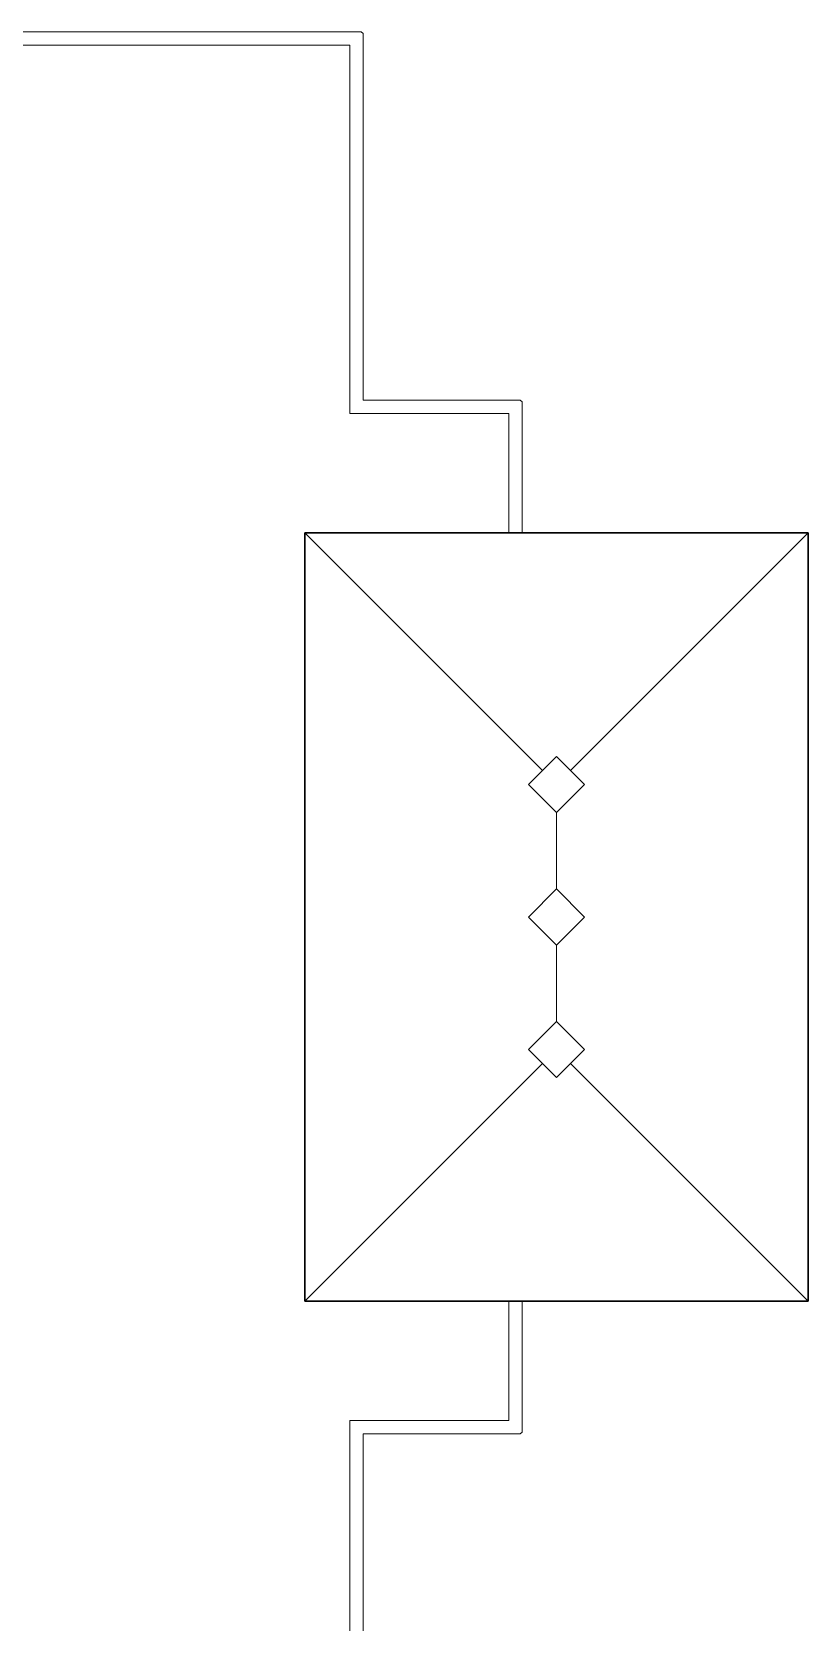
# Model space of a CAD drawing. Header units: inches. Extents: x 1097 to 10841, y 897 to 6841.
# Drawn here: x 7949 to 9121, y 4440 to 6841 of the extents above; entities that cross this region are included whole.
import ezdxf

# ---------------------------------------------------------------- set-up
doc = ezdxf.new("R2010")
doc.units = ezdxf.units.IN
doc.header["$MEASUREMENT"] = 0
doc.layers.add('Level 15', color=7, linetype='Continuous', lineweight=18, true_color=0xfefefe)
doc.layers.add('Level 57', color=7, linetype='Continuous', lineweight=18, true_color=0xfefefe)

msp = doc.modelspace()

# ---------------------------------------------------------------- linework, layer by layer
at = {"layer": 'Level 15', "color": 30, "linetype": 'Continuous', "lineweight": 13, "true_color": 0xf26432}
for p, q in [((8668.544125, 4744.544), (8668.544125, 4924.544)), ((8688.544125, 4727.169), (8688.544125, 4924.544)), ((8428.544, 4208.544), (8428.544, 4744.544)), ((8428.544, 4744.544), (8668.544125, 4744.544)), ((8448.544, 4208.544), (8448.544, 4724.544)), ((8448.544, 4724.544), (8685.919125, 4724.544)), ((8685.919125, 4724.544), (8688.544125, 4727.169))]:
    msp.add_line(p, q, dxfattribs=at)
at = {"layer": 'Level 57', "color": 30, "linetype": 'Continuous', "lineweight": 13, "true_color": 0xf26432}
for p, q in [((7283.16975, 6840.544), (8445.919, 6840.544)), ((7300.54475, 6820.544), (8428.544, 6820.544)), ((8428.544, 6820.544), (8428.544, 6264.544)), ((8445.919, 6840.544), (8448.544, 6837.919)), ((8448.544, 6837.918125), (8448.544, 6284.544)), ((8448.544, 6284.544), (8685.919, 6284.544)), ((8685.919, 6284.544), (8688.544, 6281.919)), ((8688.544, 6281.919), (8688.538125, 6084.544)), ((8428.544, 6264.544), (8668.5435, 6264.544)), ((8668.5435, 6264.544), (8668.538125, 6084.544)), ((8719.33075, 5725.75725), (8360.543875, 6084.544)), ((8761.757, 5725.75725), (9120.543875, 6084.544)), ((8740.543875, 5546.970375), (8740.543875, 5662.117625)), ((8740.543875, 5346.970375), (8740.543875, 5462.117625)), ((8360.543875, 4924.544), (8719.33075, 5283.33075)), ((9120.543875, 4924.544), (8761.757, 5283.33075))]:
    msp.add_line(p, q, dxfattribs=at)
at = {"layer": 'Level 57', "color": 30, "linetype": 'Continuous', "lineweight": 30, "true_color": 0xf26432}
for p, q in [((8360.543875, 4924.544), (8360.543875, 6084.544)), ((8360.543875, 6084.544), (9120.543875, 6084.544)), ((9120.543875, 4924.544), (9120.543875, 6084.544)), ((8360.543875, 4924.544), (9120.543875, 4924.544))]:
    msp.add_line(p, q, dxfattribs=at)
at = {"layer": 'Level 57', "color": 30, "linetype": 'Continuous', "lineweight": 13, "true_color": 0xf26432}
for points in [[(8740.543875, 5662.117625), (8782.97025, 5704.544), (8740.543875, 5746.970375), (8698.1175, 5704.544), (8740.543875, 5662.117625)], [(8740.543875, 5462.117625), (8782.97025, 5504.544), (8740.543875, 5546.970375), (8698.1175, 5504.544), (8740.543875, 5462.117625)], [(8740.543875, 5262.117625), (8782.97025, 5304.544), (8740.543875, 5346.970375), (8698.1175, 5304.544), (8740.543875, 5262.117625)]]:
    msp.add_lwpolyline(points, close=True, dxfattribs=at)

doc.saveas('drawing.dxf')
